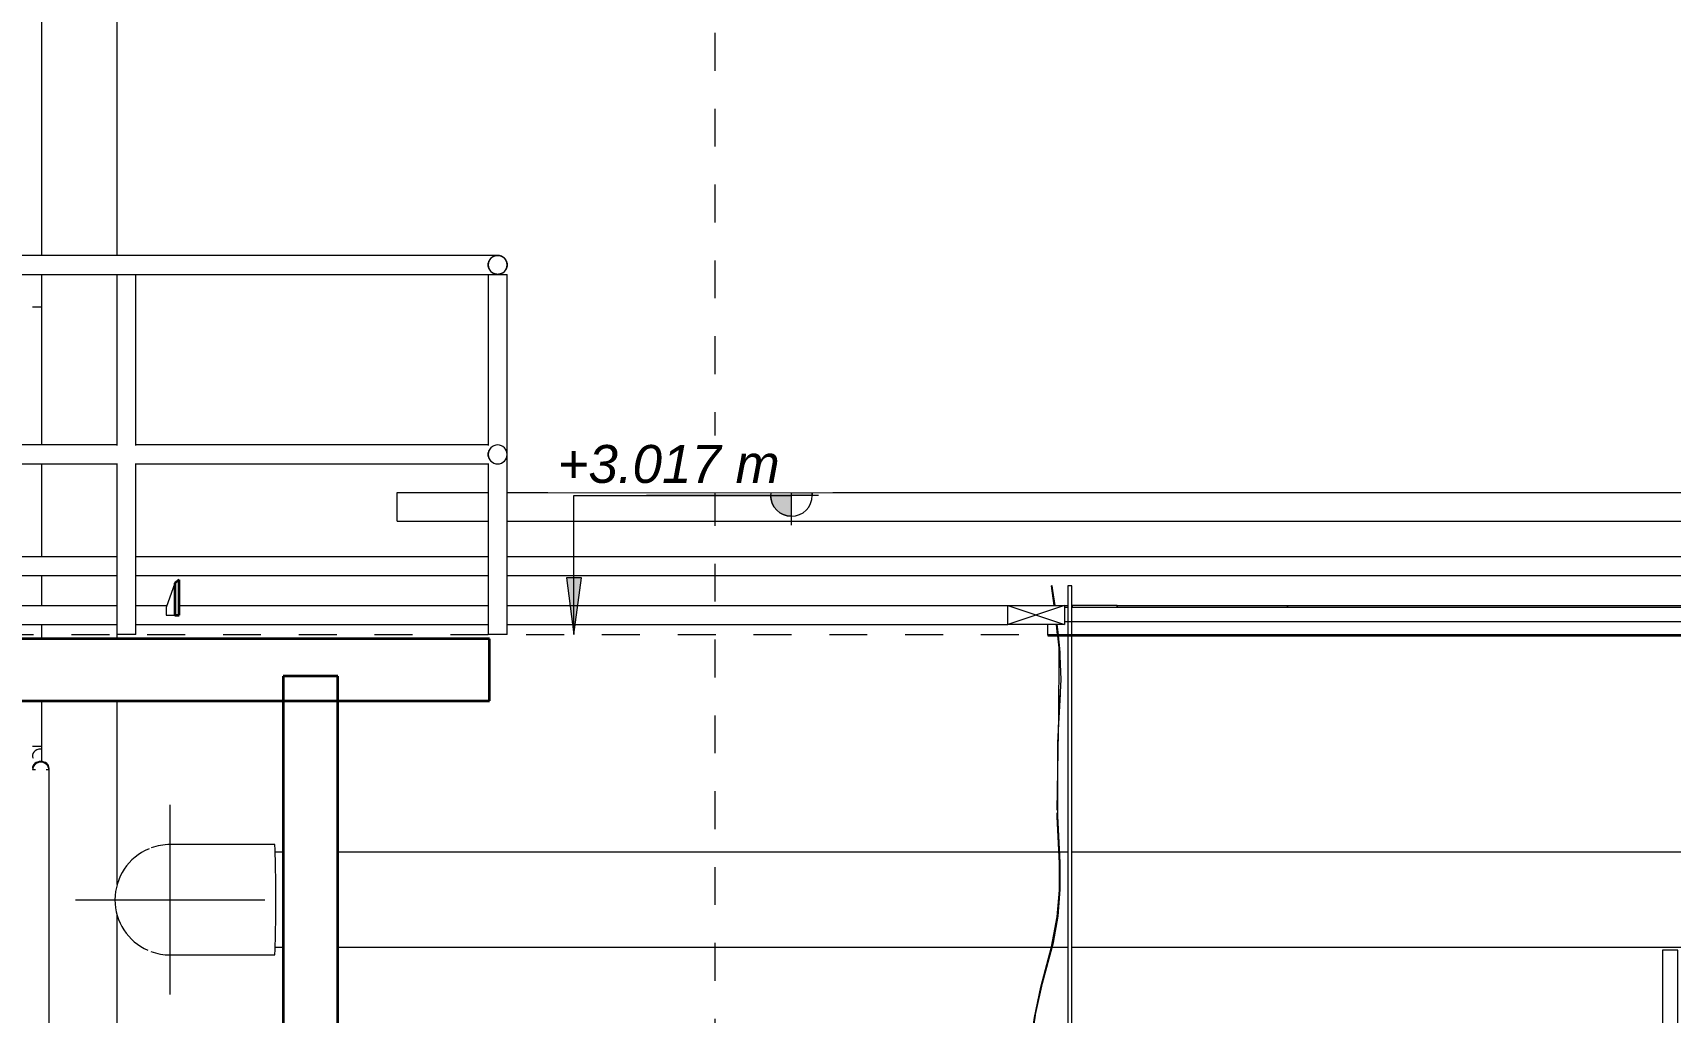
# Model space of a CAD drawing. Header units: metres. Extents: x 62 to 165, y -3 to 9.
# Drawn here: x 122.776 to 127.097, y 2.021 to 4.604 of the extents above; entities that cross this region are included whole.
import ezdxf

# ---------------------------------------------------------------- set-up
doc = ezdxf.new("R2010")
doc.units = ezdxf.units.M
doc.linetypes.add('Centro', pattern=[0.03175, 0.00635, -0.004763, 0.015875, -0.004763])
doc.linetypes.add('Grid Line', pattern=[0.022225, 0.0127, -0.003175, 0.003175, -0.003175])
for name, color, linetype, lineweight in [('A-FLOR-HRAL', 7, 'Continuous', 18), ('A-FLOR-LEVL', 7, 'Continuous', 9), ('A-GENM', 7, 'Continuous', 18), ('E-CABL-TRAY', 7, 'Continuous', 18), ('E-CABL-TRAY-CNTR', 7, 'Continuous', 18), ('G-ANNO-DIMS', 7, 'Continuous', 9), ('P-PIPE', 7, 'Continuous', 18), ('P-PIPE-CNTR', 7, 'Continuous', 18), ('P-SANR-FIXT', 7, 'Continuous', 18), ('S-GRID', 7, 'Continuous', 9)]:
    doc.layers.add(name, color=color, linetype=linetype, lineweight=lineweight)
doc.layers.add('E-CABL-TRAY-ANNO', color=7, linetype='Continuous', lineweight=18, true_color=0x007f00)
doc.styles.add('Arial_I', font='ariali.ttf', dxfattribs={"height": 0.1})

# ---------------------------------------------------------------- blocks, each defined once
blk = doc.blocks.new('Railing - 50mm-V10-Corte 02')
at = {"layer": 'A-FLOR-HRAL'}
for p, q in [((-78.729, 3.9673), (-78.729, 3.5163)), ((-78.729, 3.9673), (-78.7035, 3.9673)), ((-78.7035, 3.9673), (-78.679, 3.9673)), ((-78.679, 3.0173), (-78.679, 3.9673)), ((-78.729, 3.4682), (-78.729, 3.0173)), ((-78.729, 3.0173), (-78.729, 3.0173)), ((-78.7035, 3.0173), (-78.729, 3.0173)), ((-78.679, 3.0173), (-78.7035, 3.0173))]:
    blk.add_line(p, q, dxfattribs=at)
blk = doc.blocks.new('Railing - 50mm-V12-Corte 02')
at = {"layer": 'A-FLOR-HRAL'}
for p, q in [((-79.7091, 3.9673), (-79.7091, 3.5163)), ((-79.7091, 3.9673), (-79.6836, 3.9673)), ((-79.6836, 3.9673), (-79.6591, 3.9673)), ((-79.6591, 3.5159), (-79.6591, 3.9673)), ((-79.7091, 3.4682), (-79.7091, 3.0173)), ((-79.6591, 3.0173), (-79.6591, 3.4686)), ((-79.7091, 3.0173), (-79.7091, 3.0173)), ((-79.6836, 3.0173), (-79.7091, 3.0173)), ((-79.6591, 3.0173), (-79.6836, 3.0173))]:
    blk.add_line(p, q, dxfattribs=at)
blk = doc.blocks.new('Railing - Railing-1311130-Corte 02')
at = {"layer": 'A-FLOR-HRAL'}
for p, q in [((-78.704, 4.0173), (-80.6839, 4.0173)), ((-80.6482, 3.9673), (-79.707, 3.9673)), ((-79.6608, 3.9673), (-78.7269, 3.9673)), ((-79.707, 3.5173), (-80.6482, 3.5173)), ((-78.7269, 3.5173), (-79.6608, 3.5173)), ((-80.6482, 3.4673), (-79.707, 3.4673)), ((-79.6608, 3.4673), (-78.7269, 3.4673))]:
    blk.add_line(p, q, dxfattribs=at)
for centre, start, end in [((-78.704, 3.9923), 0, 180), ((-78.704, 3.9923), 180, 0), ((-78.704, 3.4923), 0, 180), ((-78.704, 3.4923), 180, 0)]:
    blk.add_arc(centre, 0.025, start, end, dxfattribs=at)
for points, knots in [([(-78.729, 3.9923), (-78.729, 3.9944), (-78.7286, 3.9977), (-78.7271, 4.0019), (-78.7259, 4.0044), (-78.7249, 4.0059), (-78.7245, 4.0065)], [0, 0, 0, 0, 0.0833333, 0.125, 0.1666667, 0.192574, 0.192574, 0.192574, 0.192574]), ([(-78.7245, 3.978), (-78.7249, 3.9786), (-78.7259, 3.9801), (-78.7271, 3.9827), (-78.7286, 3.9868), (-78.729, 3.9901), (-78.729, 3.9923)], [0.807426, 0.807426, 0.807426, 0.807426, 0.8333333, 0.875, 0.9166667, 1, 1, 1, 1]), ([(-78.7238, 4.0075), (-78.7235, 4.0079), (-78.7228, 4.0088), (-78.7213, 4.0104), (-78.7192, 4.0122), (-78.717, 4.0137), (-78.7151, 4.0147), (-78.7136, 4.0153), (-78.7127, 4.0157), (-78.7122, 4.0159)], [0.2083333, 0.2083333, 0.2083333, 0.2083333, 0.2291667, 0.25, 0.2916667, 0.3333333, 0.3541667, 0.375, 0.3927693, 0.3927693, 0.3927693, 0.3927693]), ([(-78.7122, 3.9687), (-78.7127, 3.9688), (-78.7136, 3.9692), (-78.7151, 3.9698), (-78.7165, 3.9706), (-78.7179, 3.9715), (-78.7197, 3.9727), (-78.7213, 3.9742), (-78.7228, 3.9758), (-78.7235, 3.9766), (-78.7238, 3.977)], [0.6072307, 0.6072307, 0.6072307, 0.6072307, 0.625, 0.6458333, 0.6666667, 0.6875, 0.7083333, 0.75, 0.7708333, 0.7916667, 0.7916667, 0.7916667, 0.7916667]), ([(-78.7114, 4.0161), (-78.7111, 4.0162), (-78.7102, 4.0165), (-78.7089, 4.0168), (-78.7072, 4.0171), (-78.7056, 4.0172), (-78.704, 4.0173), (-78.7024, 4.0172), (-78.7007, 4.0171), (-78.6991, 4.0168), (-78.6977, 4.0165), (-78.6969, 4.0162), (-78.6966, 4.0161)], [0.4042632, 0.4042632, 0.4042632, 0.4042632, 0.4166667, 0.4375, 0.4583333, 0.4791667, 0.5, 0.5208333, 0.5416667, 0.5625, 0.5833333, 0.5957368, 0.5957368, 0.5957368, 0.5957368]), ([(-78.6957, 4.0159), (-78.6953, 4.0157), (-78.6943, 4.0153), (-78.6929, 4.0147), (-78.6915, 4.0139), (-78.6901, 4.0131), (-78.6883, 4.0118), (-78.6867, 4.0104), (-78.6852, 4.0088), (-78.6845, 4.0079), (-78.6841, 4.0075)], [0.6072307, 0.6072307, 0.6072307, 0.6072307, 0.625, 0.6458333, 0.6666667, 0.6875, 0.7083333, 0.75, 0.7708333, 0.7916667, 0.7916667, 0.7916667, 0.7916667]), ([(-78.6841, 3.977), (-78.6845, 3.9766), (-78.6852, 3.9758), (-78.6867, 3.9742), (-78.6887, 3.9724), (-78.691, 3.9709), (-78.6929, 3.9698), (-78.6943, 3.9692), (-78.6953, 3.9688), (-78.6957, 3.9687)], [0.2083333, 0.2083333, 0.2083333, 0.2083333, 0.2291667, 0.25, 0.2916667, 0.3333333, 0.3541667, 0.375, 0.3927693, 0.3927693, 0.3927693, 0.3927693]), ([(-78.6834, 4.0065), (-78.683, 4.0059), (-78.6821, 4.0044), (-78.6808, 4.0019), (-78.6794, 3.9977), (-78.679, 3.9944), (-78.679, 3.9923)], [0.807426, 0.807426, 0.807426, 0.807426, 0.8333333, 0.875, 0.9166667, 1, 1, 1, 1]), ([(-78.679, 3.9923), (-78.679, 3.9901), (-78.6794, 3.9868), (-78.6808, 3.9827), (-78.6821, 3.9801), (-78.683, 3.9786), (-78.6834, 3.978)], [0, 0, 0, 0, 0.0833333, 0.125, 0.1666667, 0.192574, 0.192574, 0.192574, 0.192574]), ([(-78.6966, 3.9684), (-78.6969, 3.9683), (-78.6977, 3.9681), (-78.6991, 3.9677), (-78.7007, 3.9675), (-78.7024, 3.9673), (-78.704, 3.9672), (-78.7056, 3.9673), (-78.7072, 3.9675), (-78.7089, 3.9677), (-78.7102, 3.9681), (-78.7111, 3.9683), (-78.7114, 3.9684)], [0.4042632, 0.4042632, 0.4042632, 0.4042632, 0.4166667, 0.4375, 0.4583333, 0.4791667, 0.5, 0.5208333, 0.5416667, 0.5625, 0.5833333, 0.5957368, 0.5957368, 0.5957368, 0.5957368]), ([(-78.729, 3.4923), (-78.729, 3.4944), (-78.7286, 3.4977), (-78.7271, 3.5019), (-78.7259, 3.5044), (-78.7249, 3.5059), (-78.7245, 3.5065)], [0, 0, 0, 0, 0.0833333, 0.125, 0.1666667, 0.192574, 0.192574, 0.192574, 0.192574]), ([(-78.7238, 3.5075), (-78.7235, 3.5079), (-78.7228, 3.5088), (-78.7218, 3.5098), (-78.7212, 3.5104), (-78.721, 3.5106)], [0.20833333, 0.20833333, 0.20833333, 0.20833333, 0.22916667, 0.25, 0.26233446, 0.26233446, 0.26233446, 0.26233446]), ([(-78.7245, 3.478), (-78.7249, 3.4786), (-78.7259, 3.4801), (-78.7271, 3.4827), (-78.7286, 3.4868), (-78.729, 3.4901), (-78.729, 3.4923)], [0.807426, 0.807426, 0.807426, 0.807426, 0.8333333, 0.875, 0.9166667, 1, 1, 1, 1]), ([(-78.721, 3.4739), (-78.7212, 3.4741), (-78.7218, 3.4747), (-78.7228, 3.4758), (-78.7235, 3.4766), (-78.7238, 3.477)], [0.73766554, 0.73766554, 0.73766554, 0.73766554, 0.75, 0.77083333, 0.79166667, 0.79166667, 0.79166667, 0.79166667])]:
    blk.add_open_spline(points, degree=3, knots=knots, dxfattribs=at)
for name in ['Railing - 50mm-V12-Corte 02', 'Railing - 50mm-V10-Corte 02']:
    blk.add_blockref(name, (0, 0))
blk = doc.blocks.new('AB1_REVER_EST LOSAS_ZZ_ZZ_MO_T_A_rvt-2-Corte 02')
at = {"layer": 'A-FLOR-HRAL', "lineweight": 18}
blk.add_blockref('Railing - Railing-1311130-Corte 02', (0, 0), dxfattribs=at)
blk = doc.blocks.new('BPC_Codo 90_ - Codo 90_-1252625-Corte 02')
at = {"layer": 'E-CABL-TRAY', "color": 96, "true_color": 0x008000}
for p, q in [((-77.2078, 3.0937), (-77.1993, 3.0937)), ((-77.1892, 3.0937), (-77.1878, 3.0937)), ((-77.1878, 3.0937), (-77.1878, 3.0893))]:
    blk.add_line(p, q, dxfattribs=at)
blk = doc.blocks.new('BPC_Derivación_T_ - Derivación_T_-1252582-Corte 02')
at = {"layer": 'E-CABL-TRAY', "color": 96, "true_color": 0x008000}
for p, q in [((-77.0693, 3.0937), (-76.6193, 3.0937)), ((-77.0693, 3.0893), (-77.0693, 3.0937)), ((-76.6193, 3.0937), (-76.6193, 3.0893))]:
    blk.add_line(p, q, dxfattribs=at)
blk = doc.blocks.new('AB1_REVER_ELE_ZZ_ZZ_MO_T_A_rvt-2-Corte 02')
at = {"layer": 'E-CABL-TRAY', "color": 96, "true_color": 0x008000}
for p, q in [((-78.9691, 3.3166), (-78.9691, 3.3916)), ((-78.9691, 3.3916), (-78.729, 3.3916)), ((-78.679, 3.3916), (-71.8091, 3.3916)), ((-78.9691, 3.3166), (-78.729, 3.3166)), ((-78.679, 3.3166), (-71.8091, 3.3166)), ((-79.7091, 3.2225), (-80.6464, 3.2225)), ((-78.729, 3.2225), (-79.6591, 3.2225)), ((-72.3192, 3.2225), (-78.679, 3.2225)), ((-79.7091, 3.1725), (-80.6464, 3.1725)), ((-78.729, 3.1725), (-79.6591, 3.1725)), ((-72.3342, 3.1725), (-78.679, 3.1725)), ((-80.6464, 3.0937), (-79.7091, 3.0937)), ((-79.6591, 3.0937), (-79.5772, 3.0937)), ((-79.5442, 3.0937), (-78.729, 3.0937)), ((-78.679, 3.0937), (-77.3578, 3.0937)), ((-77.2078, 3.0893), (-77.1992, 3.0893)), ((-77.1892, 3.0893), (-72.9627, 3.0893)), ((-77.1878, 3.0893), (-77.1878, 3.0937)), ((-77.0693, 3.0937), (-77.1878, 3.0937)), ((-77.0693, 3.0937), (-77.0693, 3.0893)), ((-76.6193, 3.0893), (-76.6193, 3.0937)), ((-76.6193, 3.0937), (-73.1377, 3.0937)), ((-80.6464, 3.0437), (-79.7091, 3.0437)), ((-79.6591, 3.0437), (-78.729, 3.0437)), ((-78.679, 3.0437), (-77.3578, 3.0437)), ((-77.2523, 3.0168), (-77.2523, 3.0437)), ((-77.2523, 3.0168), (-77.2523, 3.0143)), ((-72.9123, 3.0168), (-77.2523, 3.0168)), ((-77.2523, 3.0143), (-72.9123, 3.0143))]:
    blk.add_line(p, q, dxfattribs=at)
at = {"layer": 'E-CABL-TRAY-ANNO'}
for p, q in [((-77.2078, 3.0937), (-77.3578, 3.0437)), ((-77.3578, 3.0937), (-77.2078, 3.0437)), ((-77.3578, 3.0937), (-77.2078, 3.0937)), ((-77.3578, 3.0437), (-77.3578, 3.0937)), ((-77.2078, 3.0937), (-77.2078, 3.0437)), ((-77.2078, 3.0437), (-77.3578, 3.0437))]:
    blk.add_line(p, q, dxfattribs=at)
at = {"layer": 'E-CABL-TRAY-CNTR'}
blk.add_line((-77.2078, 3.0518), (-72.9627, 3.0518), dxfattribs=at)
at = {"layer": 'E-CABL-TRAY', "color": 96, "lineweight": 18, "true_color": 0x008000}
for name in ['BPC_Codo 90_ - Codo 90_-1252625-Corte 02', 'BPC_Derivación_T_ - Derivación_T_-1252582-Corte 02']:
    blk.add_blockref(name, (0, 0), dxfattribs=at)
blk = doc.blocks.new('CPVC - Codo - Codo-1224764-Corte 02')
at = {"layer": 'P-PIPE', "color": 150, "true_color": 0x007dff}
for p, q in [((-79.5674, 2.4636), (-79.5683, 2.4636)), ((-79.2925, 2.4636), (-79.4179, 2.4636)), ((-79.5683, 2.1724), (-79.5674, 2.1724)), ((-79.4179, 2.1724), (-79.2925, 2.1724))]:
    blk.add_line(p, q, dxfattribs=at)
at = {"layer": 'P-PIPE', "color": 150, "true_color": 0x007dff, "flags": 128}
for points in [[(-79.4179, 2.4636), (-79.4525, 2.4636), (-79.4853, 2.4636), (-79.5144, 2.4636), (-79.5383, 2.4636), (-79.5557, 2.4636), (-79.5654, 2.4636), (-79.5674, 2.4636)], [(-79.5674, 2.1724), (-79.563, 2.1724), (-79.5507, 2.1724), (-79.5311, 2.1724), (-79.5052, 2.1724), (-79.4747, 2.1724), (-79.4411, 2.1724), (-79.4179, 2.1724)]]:
    blk.add_lwpolyline(points, dxfattribs=at)
at = {"layer": 'P-PIPE', "color": 150, "true_color": 0x007dff}
for centre, ratio, start_param, end_param in [((-79.5683, 2.318), 0.999972, 0, 0.353778), ((-79.2925, 2.318), 0.021091, 4.712389, 6.283185), ((-79.5683, 2.318), 0.999972, 0.393097, 1.570796), ((-79.5683, 2.318), 0.999972, 1.570796, 2.726688), ((-79.2925, 2.318), 0.021091, 3.141593, 4.712389), ((-79.5683, 2.318), 0.999972, 2.786003, 3.141593)]:
    blk.add_ellipse(centre, major_axis=(0, 0.1456), ratio=ratio, start_param=start_param, end_param=end_param, dxfattribs=at)
blk = doc.blocks.new('Medidor de nivel - Medidor de nivel-1404609-Corte 02')
at = {"layer": 'P-PIPE'}
for p, q in [((-77.2351, 3.0937), (-77.2427, 3.1455)), ((-77.1992, 3.1457), (-77.1992, 3.0168)), ((-77.1978, 3.1457), (-77.1992, 3.1457)), ((-77.1892, 3.1457), (-77.1978, 3.1457)), ((-77.1892, 3.0168), (-77.1892, 3.1457)), ((-77.2263, 3.0168), (-77.2292, 3.0437)), ((-77.2244, 3.0168), (-77.2272, 3.0437)), ((-77.1992, 3.0143), (-77.1992, 1.553)), ((-77.1892, 1.2224), (-77.1892, 3.0143)), ((-77.2274, 2.5543), (-77.2237, 2.762)), ((-77.254, 1.6689), (-77.2885, 1.7577)), ((-77.1992, 1.549), (-77.1992, 1.4177)), ((-77.2166, 1.3654), (-77.1975, 1.4343)), ((-77.2146, 1.3652), (-77.1964, 1.4311)), ((-77.1992, 1.4114), (-77.1992, 1.2674)), ((-77.2297, 1.3554), (-77.2297, 1.2791)), ((-77.219, 1.3654), (-77.2197, 1.3654)), ((-77.2197, 1.3654), (-77.219, 1.3654)), ((-77.2153, 1.3654), (-77.2147, 1.3654)), ((-77.2047, 1.2791), (-77.2047, 1.3554)), ((-77.2197, 1.2691), (-77.219, 1.2691)), ((-77.2147, 1.2691), (-77.2153, 1.2691)), ((-77.1992, 1.256), (-77.1992, 1.2317)), ((-77.1942, 1.2588), (-77.1934, 1.2584)), ((-77.2642, 1.2174), (-77.2642, 1.2124)), ((-77.1934, 1.229), (-77.1942, 1.2288)), ((-77.1242, 1.2124), (-77.1242, 1.2174)), ((-77.3308, 1.1784), (-77.3308, 1.1767)), ((-77.2965, 1.2011), (-77.3283, 1.1827)), ((-77.2965, 1.2011), (-77.2915, 1.2024)), ((-77.0969, 1.2024), (-77.0919, 1.2011)), ((-77.06, 1.1827), (-77.0919, 1.2011)), ((-77.0575, 1.1767), (-77.0575, 1.1784))]:
    blk.add_line(p, q, dxfattribs=at)
at = {"layer": 'P-PIPE', "flags": 128}
for points in [[(-77.2332, 3.0937), (-77.2408, 3.1453), (-77.2408, 3.1458)], [(-77.1963, 1.5456), (-77.2061, 1.5686), (-77.2419, 1.6445), (-77.2919, 1.773), (-77.2996, 1.8253), (-77.3005, 1.8738), (-77.2957, 1.9421), (-77.2846, 2.0149), (-77.2659, 2.0982), (-77.2376, 2.2056), (-77.2251, 2.2749), (-77.2194, 2.3454), (-77.2194, 2.4164), (-77.226, 2.5396), (-77.2259, 2.732), (-77.2167, 2.8984), (-77.2205, 2.9802), (-77.2241, 3.0143)], [(-77.2236, 2.7726), (-77.2233, 2.787), (-77.2226, 2.9827), (-77.226, 3.0143)], [(-77.2906, 1.7631), (-77.2931, 1.7696), (-77.3013, 1.8218), (-77.3025, 1.8702), (-77.2983, 1.935), (-77.2878, 2.0078), (-77.2705, 2.0878), (-77.2425, 2.1936), (-77.2273, 2.273), (-77.2214, 2.343), (-77.2212, 2.4136), (-77.2277, 2.5366), (-77.2275, 2.5471)], [(-77.1974, 1.5433), (-77.2084, 1.5689), (-77.2469, 1.6504), (-77.2516, 1.6626)], [(-77.1892, 1.4569), (-77.1837, 1.4765), (-77.1847, 1.5079), (-77.1892, 1.5248)], [(-77.1892, 1.4642), (-77.1856, 1.4771), (-77.1867, 1.5081), (-77.1892, 1.5174)], [(-77.2297, 1.3554), (-77.2258, 1.3633), (-77.2197, 1.3654)], [(-77.2147, 1.3654), (-77.2158, 1.3654), (-77.2182, 1.3654), (-77.219, 1.3654)], [(-77.2185, 1.3654), (-77.2161, 1.3654), (-77.2153, 1.3654)], [(-77.2147, 1.3654), (-77.2068, 1.3615), (-77.2047, 1.3554)], [(-77.2197, 1.2691), (-77.2276, 1.273), (-77.2297, 1.2791)], [(-77.2153, 1.2691), (-77.2176, 1.2691), (-77.2195, 1.2691), (-77.2197, 1.2691)], [(-77.219, 1.2691), (-77.2167, 1.2691), (-77.2148, 1.2691), (-77.2147, 1.2691)], [(-77.2047, 1.2791), (-77.2085, 1.2712), (-77.2147, 1.2691)], [(-77.1942, 1.2688), (-77.2047, 1.265), (-77.2119, 1.2547), (-77.2138, 1.2438)], [(-77.2038, 1.2438), (-77.2013, 1.2537), (-77.196, 1.2585), (-77.1942, 1.2588)], [(-77.1745, 1.2438), (-77.1776, 1.2573), (-77.1855, 1.2663), (-77.1899, 1.2676)], [(-77.1888, 1.2561), (-77.1849, 1.2475), (-77.1845, 1.2438)], [(-77.2742, 1.2024), (-77.2663, 1.2063), (-77.2642, 1.2124)], [(-77.2642, 1.2174), (-77.2619, 1.2216), (-77.2592, 1.2224)], [(-77.2417, 1.2224), (-77.2542, 1.2224), (-77.2591, 1.2224), (-77.2592, 1.2224)], [(-77.2592, 1.2224), (-77.2551, 1.2224), (-77.2433, 1.2224), (-77.2417, 1.2224)], [(-77.1292, 1.2224), (-77.1333, 1.2224), (-77.145, 1.2224), (-77.163, 1.2224), (-77.1848, 1.2224), (-77.2079, 1.2224), (-77.2292, 1.2224), (-77.2417, 1.2224)], [(-77.2138, 1.2438), (-77.2108, 1.2304), (-77.2038, 1.2224)], [(-77.1942, 1.2288), (-77.1996, 1.2315), (-77.2035, 1.2401), (-77.2038, 1.2438)], [(-77.1845, 1.2438), (-77.187, 1.2339), (-77.1892, 1.232)], [(-77.1844, 1.2224), (-77.1836, 1.2227), (-77.1765, 1.2329), (-77.1745, 1.2438)], [(-77.1466, 1.2224), (-77.1342, 1.2224), (-77.1292, 1.2224), (-77.1292, 1.2224)], [(-77.1292, 1.2224), (-77.125, 1.2201), (-77.1242, 1.2174)], [(-77.1242, 1.2124), (-77.1203, 1.2045), (-77.1142, 1.2024)], [(-77.3308, 1.1784), (-77.3285, 1.1826), (-77.3283, 1.1827)], [(-77.3258, 1.1717), (-77.33, 1.174), (-77.3308, 1.1767)], [(-77.2905, 1.1717), (-77.3, 1.1717), (-77.3161, 1.1717), (-77.3246, 1.1717), (-77.3258, 1.1717)], [(-77.3258, 1.1717), (-77.3217, 1.1717), (-77.3096, 1.1717), (-77.2905, 1.1717)], [(-77.2654, 1.2024), (-77.2814, 1.2024), (-77.2901, 1.2024), (-77.2915, 1.2024)], [(-77.2915, 1.2024), (-77.2874, 1.2024), (-77.2754, 1.2024), (-77.2741, 1.2024)], [(-77.2905, 1.1717), (-77.2652, 1.1717), (-77.2355, 1.1717), (-77.2032, 1.1717), (-77.1703, 1.1717), (-77.139, 1.1717), (-77.1111, 1.1717), (-77.0883, 1.1717), (-77.0722, 1.1717), (-77.0637, 1.1717), (-77.0625, 1.1717)], [(-77.0969, 1.2024), (-77.101, 1.2024), (-77.1129, 1.2024), (-77.1317, 1.2024), (-77.1558, 1.2024), (-77.1831, 1.2024), (-77.2114, 1.2024), (-77.2382, 1.2024), (-77.2613, 1.2024), (-77.2654, 1.2024)], [(-77.1142, 1.2024), (-77.1069, 1.2024), (-77.0982, 1.2024), (-77.0969, 1.2024)], [(-77.0625, 1.1717), (-77.0666, 1.1717), (-77.0787, 1.1717), (-77.0979, 1.1717)], [(-77.0575, 1.1767), (-77.0598, 1.1725), (-77.0625, 1.1717)], [(-77.06, 1.1827), (-77.0575, 1.1786), (-77.0575, 1.1784)]]:
    blk.add_lwpolyline(points, dxfattribs=at)
at = {"layer": 'P-PIPE'}
for centre, major_axis, ratio, start_param, end_param in [((-77.2418, 3.1457), (0.000946, 0.00015), 0.144787, 0.739001, 3.141592), ((-77.2418, 3.1457), (0.000946, 0.00015), 0.144787, 3.356994, 3.880593), ((-77.2418, 3.1457), (0.000946, 0.00015), 0.144787, 3.880593, 7.022186), ((-77.2157, 1.3651), (-0.000902, 0.000321), 0.298349, 5.585375, 6.108974), ((-77.2157, 1.3651), (-0.000902, 0.000321), 0.298349, 5.061776, 5.585375)]:
    blk.add_ellipse(centre, major_axis=major_axis, ratio=ratio, start_param=start_param, end_param=end_param, dxfattribs=at)
blk = doc.blocks.new('Medidor de nivel - Medidor de nivel-V54-Corte 02')
at = {"layer": 'P-PIPE'}
for p, q in [((-77.2351, 3.0937), (-77.2427, 3.1455)), ((-77.1992, 3.1457), (-77.1992, 3.1457)), ((-77.1892, 3.1457), (-77.1892, 3.1457)), ((-77.2223, 2.7968), (-77.2188, 2.861)), ((-77.2274, 2.5543), (-77.2237, 2.762)), ((-77.2273, 2.2731), (-77.2214, 2.343)), ((-77.2425, 2.1936), (-77.2273, 2.2729)), ((-77.2378, 2.2049), (-77.2376, 2.2056)), ((-77.254, 1.6688), (-77.2885, 1.7577)), ((-77.1892, 1.4642), (-77.1857, 1.4768)), ((-77.2166, 1.3654), (-77.1992, 1.4282)), ((-77.1892, 1.4569), (-77.1877, 1.4624)), ((-77.2067, 1.3937), (-77.1992, 1.421)), ((-77.221, 1.3649), (-77.2197, 1.3654)), ((-77.219, 1.3654), (-77.2197, 1.3654)), ((-77.2197, 1.3654), (-77.219, 1.3654)), ((-77.2195, 1.2691), (-77.2197, 1.2691)), ((-77.2197, 1.2691), (-77.219, 1.2691)), ((-77.2147, 1.2691), (-77.2153, 1.2691)), ((-77.2139, 1.2694), (-77.2147, 1.2691)), ((-77.201, 1.254), (-77.1992, 1.2557)), ((-77.2619, 1.2216), (-77.2592, 1.2224)), ((-77.213, 1.2483), (-77.2138, 1.2438)), ((-77.2138, 1.2438), (-77.2131, 1.2405)), ((-77.2071, 1.2262), (-77.2038, 1.2224)), ((-77.2038, 1.2438), (-77.2015, 1.2531)), ((-77.1998, 1.232), (-77.2035, 1.2401)), ((-77.1873, 1.2337), (-77.1892, 1.232)), ((-77.1845, 1.2438), (-77.1869, 1.2345)), ((-77.1754, 1.2393), (-77.1745, 1.2438)), ((-77.1745, 1.2438), (-77.1752, 1.2468)), ((-77.1242, 1.2124), (-77.1206, 1.2051)), ((-77.3308, 1.1784), (-77.33, 1.1799)), ((-77.3308, 1.1784), (-77.3308, 1.1767)), ((-77.33, 1.174), (-77.3308, 1.1767)), ((-77.2965, 1.2011), (-77.3283, 1.1827)), ((-77.3258, 1.1717), (-77.3266, 1.1721)), ((-77.3258, 1.1717), (-77.3237, 1.1717)), ((-77.294, 1.2018), (-77.2933, 1.202)), ((-77.2926, 1.2021), (-77.2915, 1.2024)), ((-77.2741, 1.2024), (-77.2762, 1.2024)), ((-77.2742, 1.2024), (-77.2667, 1.2061)), ((-77.1199, 1.2044), (-77.1142, 1.2024)), ((-77.0969, 1.2024), (-77.0939, 1.2016)), ((-77.06, 1.1827), (-77.0919, 1.2011)), ((-77.0633, 1.1717), (-77.0625, 1.1717)), ((-77.0625, 1.1717), (-77.0633, 1.1717)), ((-77.06, 1.1827), (-77.0594, 1.1817)), ((-77.0575, 1.1767), (-77.0584, 1.175)), ((-77.0575, 1.1767), (-77.0575, 1.1784))]:
    blk.add_line(p, q, dxfattribs=at)
at = {"layer": 'P-PIPE', "flags": 128}
for points in [[(-77.2402, 3.1412), (-77.2408, 3.1453), (-77.2408, 3.1458)], [(-77.2233, 2.7854), (-77.2233, 2.787), (-77.2226, 2.9827), (-77.226, 3.0143)], [(-77.22, 2.97), (-77.2205, 2.9802), (-77.2209, 2.9844)], [(-77.2168, 2.8969), (-77.2167, 2.8984), (-77.2172, 2.9081)], [(-77.2255, 2.5306), (-77.226, 2.5396), (-77.2259, 2.732), (-77.2257, 2.7355)], [(-77.2214, 2.3436), (-77.2212, 2.4136), (-77.2277, 2.5366), (-77.2277, 2.5391)], [(-77.2194, 2.4149), (-77.2194, 2.4164), (-77.2198, 2.4245)], [(-77.2846, 2.0149), (-77.2659, 2.0982), (-77.2531, 2.1468)], [(-77.2046, 1.5651), (-77.2061, 1.5686), (-77.2419, 1.6445), (-77.2919, 1.773), (-77.2996, 1.8253), (-77.3005, 1.8738), (-77.2957, 1.9421), (-77.2847, 2.0138)], [(-77.2987, 1.9298), (-77.2983, 1.935), (-77.298, 1.9372)], [(-77.3023, 1.8638), (-77.3025, 1.8702), (-77.3019, 1.8786)], [(-77.3005, 1.8173), (-77.3013, 1.8218), (-77.3014, 1.8274)], [(-77.2924, 1.7677), (-77.2931, 1.7696), (-77.2935, 1.772)], [(-77.1992, 1.5474), (-77.2084, 1.5689), (-77.2469, 1.6504), (-77.2478, 1.6528)], [(-77.1856, 1.4775), (-77.1867, 1.5081), (-77.1892, 1.5174)], [(-77.1846, 1.5055), (-77.1847, 1.5079), (-77.1851, 1.5095)], [(-77.1842, 1.4749), (-77.1837, 1.4765), (-77.1838, 1.4781)], [(-77.2262, 1.3624), (-77.2258, 1.3633), (-77.225, 1.3636)], [(-77.2083, 1.3623), (-77.2068, 1.3615), (-77.2066, 1.3609)], [(-77.2267, 1.2726), (-77.2276, 1.273), (-77.2278, 1.2737)], [(-77.2155, 1.2691), (-77.2148, 1.2691), (-77.2147, 1.2691)], [(-77.2098, 1.2576), (-77.2119, 1.2547), (-77.2126, 1.2506)], [(-77.2078, 1.2726), (-77.2085, 1.2712), (-77.2092, 1.271)], [(-77.2014, 1.2662), (-77.2047, 1.265), (-77.2072, 1.2613)], [(-77.1886, 1.2556), (-77.1849, 1.2475), (-77.1845, 1.2438)], [(-77.1812, 1.2614), (-77.1855, 1.2663), (-77.188, 1.267)], [(-77.1765, 1.2523), (-77.1776, 1.2573), (-77.179, 1.2589)], [(-77.2119, 1.2356), (-77.2108, 1.2304), (-77.2094, 1.2288)], [(-77.1844, 1.2224), (-77.1836, 1.2227), (-77.1811, 1.2263)], [(-77.1785, 1.23), (-77.1765, 1.2329), (-77.1758, 1.237)], [(-77.135, 1.2224), (-77.1342, 1.2224), (-77.1321, 1.2224)], [(-77.1321, 1.2224), (-77.1333, 1.2224), (-77.135, 1.2224)], [(-77.1258, 1.2206), (-77.125, 1.2201), (-77.1242, 1.2174)], [(-77.3295, 1.1808), (-77.3285, 1.1826), (-77.3283, 1.1827)], [(-77.3237, 1.1717), (-77.3246, 1.1717), (-77.3258, 1.1717)], [(-77.2838, 1.2024), (-77.2901, 1.2024), (-77.2915, 1.2024)], [(-77.2915, 1.2024), (-77.2874, 1.2024), (-77.2838, 1.2024)], [(-77.2762, 1.2024), (-77.2754, 1.2024), (-77.2741, 1.2024)], [(-77.1142, 1.2024), (-77.1069, 1.2024), (-77.0982, 1.2024), (-77.0969, 1.2024)], [(-77.0969, 1.2024), (-77.101, 1.2024), (-77.1129, 1.2024), (-77.1142, 1.2024)], [(-77.0594, 1.1732), (-77.0598, 1.1725), (-77.0625, 1.1717)], [(-77.0582, 1.1796), (-77.0575, 1.1786), (-77.0575, 1.1784)]]:
    blk.add_lwpolyline(points, dxfattribs=at)
at = {"layer": 'P-PIPE'}
for start_param, end_param in [(0.739001, 3.141592), (5.974988, 7.022186)]:
    blk.add_ellipse((-77.2418, 3.1457), major_axis=(0.000946, 0.00015), ratio=0.144787, start_param=start_param, end_param=end_param, dxfattribs=at)
blk = doc.blocks.new('Dispositivo Control_2 - Dispositivo Control_2-V131-Corte 02')
at = {"layer": 'P-SANR-FIXT'}
for p, q in [((-75.6298, 2.185), (-75.6298, 1.9348)), ((-75.5898, 2.185), (-75.6298, 2.185)), ((-75.5898, 1.9348), (-75.5898, 2.185)), ((-75.7299, 1.9298), (-75.7299, 1.7398)), ((-75.4349, 1.9348), (-75.7249, 1.9348)), ((-75.4349, 1.9298), (-75.7249, 1.9298)), ((-75.7249, 1.9298), (-75.7249, 1.7398)), ((-75.4338, 1.9348), (-75.4349, 1.9348)), ((-75.4349, 1.9348), (-75.4338, 1.9348)), ((-75.4349, 1.7398), (-75.4349, 1.9298)), ((-75.4299, 1.7398), (-75.4299, 1.9298)), ((-75.4288, 1.9298), (-75.4288, 1.7398)), ((-75.6369, 1.8658), (-75.6369, 1.8908)), ((-75.6369, 1.8908), (-75.5169, 1.8908)), ((-75.5169, 1.8658), (-75.6369, 1.8658)), ((-75.5169, 1.8908), (-75.5169, 1.8658)), ((-75.7249, 1.7398), (-75.4349, 1.7398)), ((-75.7249, 1.7348), (-75.4349, 1.7348)), ((-75.6493, 1.7348), (-75.6493, 1.6902)), ((-75.6218, 1.6902), (-75.6218, 1.7348)), ((-75.5898, 1.4352), (-75.5898, 1.7348)), ((-75.5843, 1.7348), (-75.5843, 1.6902)), ((-75.5568, 1.6902), (-75.5568, 1.7348)), ((-75.5243, 1.7348), (-75.5243, 1.6902)), ((-75.4968, 1.6902), (-75.4968, 1.7348)), ((-75.4349, 1.7398), (-75.4349, 1.7398)), ((-75.4349, 1.7348), (-75.4338, 1.7348)), ((-75.4338, 1.7348), (-75.4349, 1.7348)), ((-75.6493, 1.6902), (-75.6218, 1.6902)), ((-75.6443, 1.6902), (-75.6443, 1.6452)), ((-75.6268, 1.6452), (-75.6268, 1.6902)), ((-75.5843, 1.6902), (-75.5568, 1.6902)), ((-75.5793, 1.6902), (-75.5793, 1.6452)), ((-75.5618, 1.6452), (-75.5618, 1.6902)), ((-75.5243, 1.6902), (-75.4968, 1.6902)), ((-75.5193, 1.6902), (-75.5193, 1.6452)), ((-75.5018, 1.6452), (-75.5018, 1.6902)), ((-75.6443, 1.6452), (-75.6268, 1.6452)), ((-75.6393, 1.6452), (-75.6393, 1.4948)), ((-75.6318, 1.4948), (-75.6318, 1.6452)), ((-75.6298, 1.6452), (-75.6298, 1.4948)), ((-75.5793, 1.6452), (-75.5618, 1.6452)), ((-75.5743, 1.6452), (-75.5743, 1.4948)), ((-75.5668, 1.4948), (-75.5668, 1.6452)), ((-75.5193, 1.6452), (-75.5018, 1.6452)), ((-75.6493, 1.4798), (-75.6493, 1.4448)), ((-75.6493, 1.4798), (-75.6218, 1.4798)), ((-75.6443, 1.4948), (-75.6443, 1.4798)), ((-75.6443, 1.4948), (-75.6268, 1.4948)), ((-75.6268, 1.4798), (-75.6268, 1.4948)), ((-75.6268, 1.4948), (-75.6268, 1.4948)), ((-75.6218, 1.4448), (-75.6218, 1.4798)), ((-75.5843, 1.4798), (-75.5843, 1.4448)), ((-75.5843, 1.4798), (-75.5568, 1.4798)), ((-75.5793, 1.4948), (-75.5793, 1.4798)), ((-75.5793, 1.4948), (-75.5618, 1.4948)), ((-75.5731, 1.4948), (-75.5715, 1.5073)), ((-75.5618, 1.4798), (-75.5618, 1.4948)), ((-75.5618, 1.4948), (-75.5618, 1.4948)), ((-75.5568, 1.4448), (-75.5568, 1.4798)), ((-75.7299, 1.4302), (-75.7299, 1.2503)), ((-75.4349, 1.4352), (-75.7249, 1.4352)), ((-75.4399, 1.4302), (-75.7199, 1.4302)), ((-75.6493, 1.4448), (-75.6218, 1.4448)), ((-75.6443, 1.4448), (-75.6443, 1.4352)), ((-75.6268, 1.4352), (-75.6268, 1.4448)), ((-75.5843, 1.4448), (-75.5568, 1.4448)), ((-75.5793, 1.4448), (-75.5793, 1.4352)), ((-75.5618, 1.4352), (-75.5618, 1.4448)), ((-75.4399, 1.4302), (-75.4399, 1.4302)), ((-75.4338, 1.4352), (-75.4349, 1.4352)), ((-75.4349, 1.4352), (-75.4338, 1.4352)), ((-75.4299, 1.0402), (-75.4299, 1.4302)), ((-75.4288, 1.4302), (-75.4288, 1.0402)), ((-75.7249, 1.4252), (-75.7249, 1.2479)), ((-75.4349, 1.0452), (-75.4349, 1.4252)), ((-75.5151, 1.0402), (-75.4399, 1.0402)), ((-75.4399, 1.0402), (-75.4399, 1.0402)), ((-75.5151, 1.0352), (-75.4349, 1.0352)), ((-75.4349, 1.0352), (-75.4338, 1.0352)), ((-75.4338, 1.0352), (-75.4349, 1.0352)), ((-75.5798, 0.325), (-75.5883, 0.325)), ((-75.5798, 0.225), (-75.5798, 0.325)), ((-75.5883, 0.225), (-75.5798, 0.225))]:
    blk.add_line(p, q, dxfattribs=at)
at = {"layer": 'P-SANR-FIXT', "flags": 128}
for points in [[(-75.5697, 1.5217), (-75.5694, 1.5239), (-75.5597, 1.5463), (-75.5444, 1.5668), (-75.5302, 1.5872), (-75.5179, 1.6154), (-75.5132, 1.6433), (-75.5131, 1.6452)], [(-75.508, 1.6452), (-75.511, 1.6212), (-75.5203, 1.5952), (-75.5365, 1.5685), (-75.5555, 1.5433), (-75.5651, 1.5202), (-75.568, 1.4964), (-75.568, 1.4948)]]:
    blk.add_lwpolyline(points, dxfattribs=at)
at = {"layer": 'P-SANR-FIXT'}
for centre, start_param, end_param in [((-75.7249, 1.9298), 0, 1.570796), ((-75.4349, 1.9298), 4.712389, 6.283185), ((-75.4338, 1.9298), 4.712389, 6.283185), ((-75.7249, 1.7398), 1.570796, 3.141593), ((-75.4349, 1.7398), 3.141593, 4.712389), ((-75.4338, 1.7398), 3.141593, 4.712389), ((-75.7249, 1.4302), 0, 1.570796), ((-75.7199, 1.4252), 0, 1.570796), ((-75.7199, 1.4252), 0, 1.308997), ((-75.7199, 1.4252), 0, 1.308997), ((-75.4399, 1.4252), 4.712389, 6.283185), ((-75.4399, 1.4252), 4.974188, 6.283185), ((-75.4399, 1.4252), 4.974188, 6.283185), ((-75.4349, 1.4302), 4.712389, 6.283185), ((-75.4338, 1.4302), 4.712389, 6.283185), ((-75.4399, 1.0452), 3.141593, 4.712389), ((-75.4399, 1.0452), 3.141593, 4.45059), ((-75.4399, 1.0452), 3.141593, 4.45059), ((-75.4349, 1.0402), 3.141593, 4.712389), ((-75.4338, 1.0402), 3.141593, 4.712389)]:
    blk.add_ellipse(centre, major_axis=(0, 0.005), ratio=0.999976, start_param=start_param, end_param=end_param, dxfattribs=at)
blk = doc.blocks.new('AB1_REVER_SAN_ZZ_ZZ_MO_T_A_rvt-2-Corte 02')
at = {"layer": 'P-PIPE', "color": 150, "true_color": 0x007dff}
for p, q in [((-79.9079, 5.7755), (-79.9079, 4.0173)), ((-79.7079, 4.0173), (-79.7079, 5.7319)), ((-79.9079, 3.9673), (-79.9079, 3.5173)), ((-79.9079, 3.4673), (-79.9079, 3.2225)), ((-79.9079, 3.1725), (-79.9079, 3.0937)), ((-79.9079, 3.0437), (-79.9079, 3.0059)), ((-79.7079, 3.0059), (-79.7079, 3.0173)), ((-79.9079, 2.8424), (-79.9079, 2.6824)), ((-79.7079, 2.3583), (-79.7079, 2.8424)), ((-79.2715, 2.443), (-79.2909, 2.443)), ((-77.222, 2.443), (-79.1254, 2.443)), ((-77.199, 2.443), (-77.2202, 2.443)), ((-73.0601, 2.443), (-77.1893, 2.443)), ((-79.7079, 1.8691), (-79.7079, 2.2777)), ((-79.2909, 2.193), (-79.2715, 2.193)), ((-79.1254, 2.193), (-77.2427, 2.193)), ((-77.2408, 2.193), (-77.199, 2.193)), ((-77.1894, 2.193), (-73.06, 2.193))]:
    blk.add_line(p, q, dxfattribs=at)
at = {"layer": 'P-PIPE-CNTR', "color": 150, "true_color": 0x007dff}
for p, q in [((-79.5683, 2.068), (-79.5683, 2.568)), ((-79.8183, 2.318), (-79.3183, 2.318))]:
    blk.add_line(p, q, dxfattribs=at)
at = {"layer": 'P-PIPE', "lineweight": 18}
for name in ['Medidor de nivel - Medidor de nivel-1404609-Corte 02', 'Medidor de nivel - Medidor de nivel-V54-Corte 02', 'CPVC - Codo - Codo-1224764-Corte 02']:
    blk.add_blockref(name, (0, 0), dxfattribs=at)
at = {"layer": 'P-SANR-FIXT', "lineweight": 18}
blk.add_blockref('Dispositivo Control_2 - Dispositivo Control_2-V131-Corte 02', (0, 0), dxfattribs=at)
blk = doc.blocks.new('Escalera - Escalera-1234126-Corte 02')
at = {"layer": 'A-GENM'}
for p, q in [((-79.9097, 3.8804), (-79.9317, 3.8804)), ((-79.9078, 3.8804), (-79.9097, 3.8804)), ((-79.9097, 2.7217), (-79.9317, 2.7217)), ((-79.9078, 2.7217), (-79.9097, 2.7217)), ((-79.9238, 2.6603), (-79.9317, 2.6603)), ((-79.8885, 2.6603), (-79.8957, 2.6603)), ((-79.8877, 0.5959), (-79.8877, 2.6654)), ((-79.8877, 2.6468), (-79.8877, 2.6603))]:
    blk.add_line(p, q, dxfattribs=at)
for start, end in [(90, 176.0892), (3.9108, 90), (355.0876, 3.4898)]:
    blk.add_arc((-79.9097, 2.6588), 0.022, start, end, dxfattribs=at)
for centre, ratio, start_param, end_param in [((-79.9097, 2.6979), 0.785533, 1.570796, 3.555899), ((-79.9097, 2.6654), 0.7789, 1.570796, 3.141593), ((-79.9097, 2.6979), 0.785533, 1.484695, 1.570796), ((-79.9097, 2.6654), 0.7789, 0, 1.570796)]:
    blk.add_ellipse(centre, major_axis=(0.022, 0), ratio=ratio, start_param=start_param, end_param=end_param, dxfattribs=at)
blk = doc.blocks.new('Mezzanina - Mezzanina-1309146-Corte 02')
at = {"layer": 'A-GENM', "lineweight": 35}
for p, q in [((-78.7254, 3.0059), (-83.5362, 3.0059)), ((-78.7254, 2.8424), (-78.7254, 3.0059)), ((-79.1254, 2.9078), (-79.2704, 2.9078)), ((-79.2704, 2.9078), (-79.2704, -0.7457)), ((-79.1254, -0.7457), (-79.1254, 2.9078)), ((-83.5362, 2.8424), (-78.7254, 2.8424))]:
    blk.add_line(p, q, dxfattribs=at)
at = {"layer": 'A-GENM'}
blk.add_line((-79.2715, 2.8424), (-79.2715, -0.7457), dxfattribs=at)
blk = doc.blocks.new('M_Grua Fija Mezanina - M_Grua Fija Mezanina-1514891-Corte 02')
at = {"layer": 'A-GENM', "lineweight": 35}
for p, q in [((-79.5442, 3.1618), (-79.5559, 3.1532)), ((-79.5442, 3.0686), (-79.5442, 3.1618)), ((-79.5559, 3.1532), (-79.5559, 3.0686)), ((-79.5559, 3.0686), (-79.5442, 3.0686))]:
    blk.add_line(p, q, dxfattribs=at)
at = {"layer": 'A-GENM'}
for p, q in [((-79.5559, 3.1532), (-79.579, 3.0888)), ((-79.579, 3.0888), (-79.579, 3.0686)), ((-79.579, 3.0686), (-79.5559, 3.0686))]:
    blk.add_line(p, q, dxfattribs=at)
blk = doc.blocks.new('Spot Elevations - Simbolo Cota Elevación-1114047-Corte 02')
at = {"layer": 'G-ANNO-DIMS'}
h = blk.add_hatch(color=256, dxfattribs=at)
edge = h.paths.add_edge_path()
edge.add_line((-86.4008, 7.8685), (-86.4558, 7.8685))
edge.add_arc((-86.4008, 7.8685), 0.055, 90, 180, ccw=False)
edge.add_line((-86.4008, 7.9235), (-86.4008, 7.8685))
h = blk.add_hatch(color=256, dxfattribs=at)
edge = h.paths.add_edge_path()
edge.add_line((-86.4008, 7.8685), (-86.3458, 7.8685))
edge.add_arc((-86.4008, 7.8685), 0.055, -90, 0, ccw=False)
edge.add_line((-86.4008, 7.8135), (-86.4008, 7.8685))
for p, q in [((-86.4008, 7.7903), (-86.4008, 7.9435)), ((-86.4719, 7.8685), (-86.018, 7.8685))]:
    blk.add_line(p, q, dxfattribs=at)
blk.add_circle((-86.4008, 7.8685), 0.055, dxfattribs=at)
for start, end in [(90, 180), (270, 0)]:
    blk.add_arc((-86.4008, 7.8685), 0.055, start, end, dxfattribs=at)

msp = doc.modelspace()

# ---------------------------------------------------------------- hatches: boundary and pattern name
at = {"layer": 'G-ANNO-DIMS'}
msp.add_hatch(color=256, dxfattribs=at).paths.add_polyline_path([(124.2034, 3.0173), (124.2232, 3.1673), (124.1837, 3.1673)])

# ---------------------------------------------------------------- linework, layer by layer
at = {"layer": 'A-FLOR-LEVL', "color": 9, "linetype": 'Centro', "true_color": 0xc0c0c0}
msp.add_line((105.2777, 3.0173), (137.58, 3.0173), dxfattribs=at)
at = {"layer": 'G-ANNO-DIMS'}
for p, q in [((124.2034, 3.3843), (124.7776, 3.3843)), ((124.2034, 3.0173), (124.2034, 3.3843)), ((124.2232, 3.1673), (124.1837, 3.1673)), ((124.1837, 3.1673), (124.2034, 3.0173)), ((124.2034, 3.0173), (124.2232, 3.1673))]:
    msp.add_line(p, q, dxfattribs=at)
at = {"layer": 'S-GRID', "color": 253, "linetype": 'Grid Line', "true_color": 0xaaaaaa}
msp.add_line((124.5762, -2.6959), (124.5762, 8.9334), dxfattribs=at)

# ---------------------------------------------------------------- block references
at = {"lineweight": 5}
for name in ['AB1_REVER_SAN_ZZ_ZZ_MO_T_A_rvt-2-Corte 02', 'AB1_REVER_EST LOSAS_ZZ_ZZ_MO_T_A_rvt-2-Corte 02', 'AB1_REVER_ELE_ZZ_ZZ_MO_T_A_rvt-2-Corte 02']:
    msp.add_blockref(name, (202.7064, 0), dxfattribs=at)
at = {"layer": 'A-GENM'}
for name in ['Escalera - Escalera-1234126-Corte 02', 'M_Grua Fija Mezanina - M_Grua Fija Mezanina-1514891-Corte 02', 'Mezzanina - Mezzanina-1309146-Corte 02']:
    msp.add_blockref(name, (202.7064, 0), dxfattribs=at)
at = {"layer": 'G-ANNO-DIMS', "extrusion": (0, 0, -1)}
msp.add_blockref('Spot Elevations - Simbolo Cota Elevación-1114047-Corte 02', (-38.3768, -4.4842), dxfattribs=at)

# ---------------------------------------------------------------- next in the draw order: texts
at = {"layer": 'G-ANNO-DIMS', "insert": (124.1603, 3.5173), "char_height": 0.1, "width": 0.701501, "attachment_point": 1, "line_spacing_factor": 0.941778, "style": 'Arial_I', "bg_fill": 3, "box_fill_scale": 1.25, "bg_fill_color": 256, "bg_fill_true_color": 13158600, "bg_fill_transparency": 0}
msp.add_mtext('+3.017 m', dxfattribs=at)

doc.saveas('drawing.dxf')
